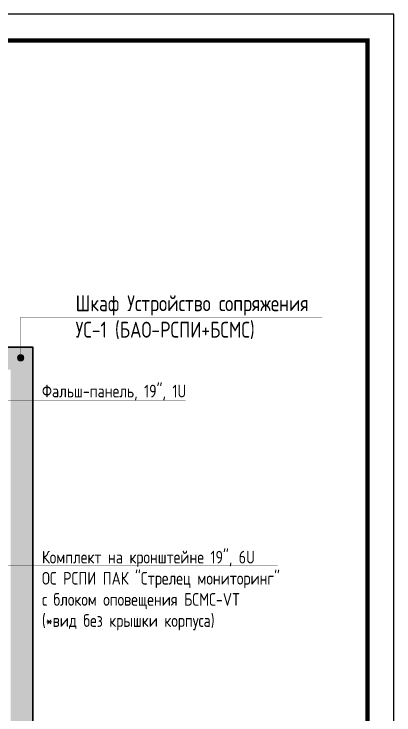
# Paper-space layout '13. УС-1' of a CAD drawing. Header units: millimetres. Extents: x 0 to 709, y -57 to 297.
# Drawn here: x 138.2 to 210, y 164.3 to 297 of the extents above; entities that cross this region are included whole.
import ezdxf
from ezdxf.enums import TextEntityAlignment as Align

# ---------------------------------------------------------------- set-up
doc = ezdxf.new("R2010")
doc.units = ezdxf.units.MM
doc.layers.add('102 Рамка', color=252, linetype='Continuous')
doc.layers.add('Text', color=7, linetype='Continuous')
doc.layers.add('Выноски', color=7, linetype='Continuous', lineweight=0)
doc.styles.add('ISOCPEUR', font='isocpeui.ttf', dxfattribs={"height": 2.5})
doc.styles.get("Standard").update_dxf_attribs({"font": 'arial.ttf'})
doc.styles.add('ГОСТ-ttf', font='isocpeur.ttf', dxfattribs={"width": 0.8})

# ---------------------------------------------------------------- blocks, each defined once
blk = doc.blocks.new('A$C2DED7FAF')
at = {"lineweight": 25}
h = blk.add_hatch(color=251, dxfattribs=at)
h.set_gradient(color1=(139, 142, 133), color2=(120, 125, 115), tint=0.46, name='INVHEMISPHERICAL')
h.paths.add_polyline_path([(0, 765.24), (558.09, 765.24), (558.09, 0), (0, 0)])
h.paths.add_polyline_path([(21.05, 744.19), (537.04, 744.19), (537.04, 21.05), (21.05, 21.05)], flags=16)
at = {"lineweight": 30}
blk.add_lwpolyline([(0, 765.24), (558.09, 765.24), (558.09, 0), (0, 0)], close=True, dxfattribs=at)
blk = doc.blocks.new('A$C13EF47D1')
at = {"layer": 'Выноски'}
h = blk.add_hatch(color=256, dxfattribs=at)
h.dxf.hatch_style = 1
edge = h.paths.add_edge_path()
edge.add_arc((546.52, 755.34), 3.02, 0, 360)
for points, const_width in [([(546.52, 755.34), (546.52, 793.66), (831.78, 793.66)], 0.3), ([(511.29, 714.9), (702.63, 714.9)], 0.5), ([(479.43, 558.47), (789.34, 558.47)], 0.5)]:
    blk.add_lwpolyline(points, dxfattribs=dict(at, const_width=const_width))
blk.add_circle((546.52, 755.34), 3.02, dxfattribs=at)
blk.add_blockref('A$C2DED7FAF', (0, 0))
at = {"layer": 'Text', "attachment_point": 4, "style": 'ГОСТ-ttf'}
for s, insert, char_height, width in [('Шкаф Устройство сопряжения\\PУС-1 (БАО-РСПИ+БСМС)', (598.49, 793.66), 15, 365.7926), ('Фальш-панель, 19", 1U', (566.65, 722.4), 12, 371.9629), ('Комплект на кронштейне 19", 6U\\PОС РСПИ ПАК "Стрелец мониторинг"\\Pс блоком оповещения БСМС-VT\\P(*вид без крышки корпуса)', (566.65, 535.01), 12, 371.9629)]:
    blk.add_mtext(s, dxfattribs=dict(at, insert=insert, char_height=char_height, width=width))
blk = doc.blocks.new('*U287')
at = {"layer": '102 Рамка', "color": 0}
blk.add_lwpolyline([(210, 297), (0, 297), (0, 0), (210, 0)], close=True, dxfattribs=at)
at = {"layer": '102 Рамка', "color": 0, "const_width": 0.8}
blk.add_lwpolyline([(205, 5), (205, 292), (20, 292), (20, 5)], close=True, dxfattribs=at)
at = {"color": 7, "style": 'ISOCPEUR', "oblique": 10, "width": 0.8}
blk.add_attdef('НОМЕР-ЛИСТА', text='', height=2.5, dxfattribs=at).set_placement((183.56, 25), align=Align.MIDDLE_CENTER)
at = {"color": 7, "lineweight": 30, "oblique": 10, "width": 0.8, "flags": 104}
blk.add_attdef('НАИМЕНОВАНИЕ-ЧЕРТЕЖА', text='', height=2.5, dxfattribs=at).set_placement((120, 12.5), align=Align.MIDDLE_CENTER)
at = {"layer": '102 Рамка', "color": 7, "style": 'ISOCPEUR', "width": 0.8}
blk.add_attdef('FORMATTEXT', text='', height=2.5, dxfattribs=at).set_placement((153.5, 3.75), align=Align.TOP_LEFT)

psp = doc.layouts.new('13. УС-1')

# ---------------------------------------------------------------- block references
at = {"color": 7, "lineweight": 30}
psp.add_blockref('*U287', (0, 0), dxfattribs=at)
at = {"xscale": 0.2, "yscale": 0.2, "zscale": 0.2}
psp.add_blockref('A$C13EF47D1', (30.12, 80.87), dxfattribs=at)

doc.saveas('drawing.dxf')
